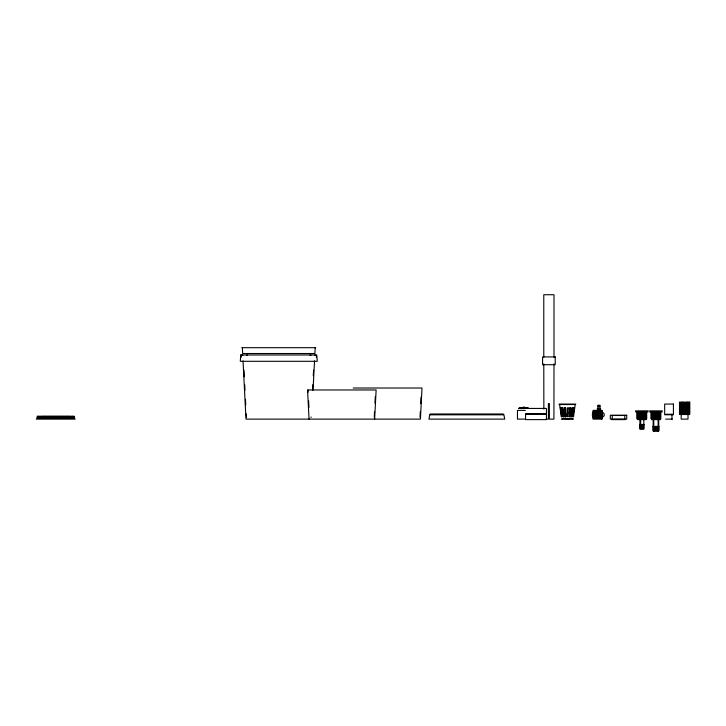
<?xml version="1.0" encoding="UTF-8"?>
<svg xmlns="http://www.w3.org/2000/svg" width="726" height="726" viewBox="0 0 726 726"><rect width="100%" height="100%" fill="white"/><g stroke="black" fill="none" stroke-linecap="round" stroke-linejoin="round"><path stroke-width="1.09" d="M312.552 390.279L312.833 384.671M313.287 375.714L313.578 370.106M313.051 389.98L314.53 360.84M315.193 347.69L314.902 353.526L242.656 353.526L242.357 347.69M374.253 417.178L374.534 411.742M374.97 403.03L375.306 396.496M374.643 419.12L376.122 389.971L307.561 389.971L309.04 419.12M420.318 411.569L420 417.178M420.717 403.72L421.062 396.986M569.529 414.755L569.665 412.804M569.828 411.833L570.028 407.948M569.656 416.697L569.846 412.804M570.146 416.697L570.346 412.804M570.427 414.755L570.527 412.804M570.545 411.833L570.736 407.948M570.355 416.697L570.554 412.804M241.105 357.246L241.268 355.223L241.985 355.223M571.398 414.755L571.217 416.697L572.206 416.697L572.569 412.804L571.589 412.804M571.77 410.862L572.043 407.948L573.032 407.948L572.66 411.833L571.68 411.833M571.562 416.697L571.934 412.804M572.024 411.833L572.387 407.948M571.861 416.697L572.224 412.804M572.324 411.833L572.687 407.948M572.823 413.775L572.46 416.697L573.558 416.697L574.085 412.804M573.177 410.862L573.531 407.948M573.431 411.833L573.903 407.948L574.729 407.948M573.386 412.804L573.277 416.697M573.504 411.833L573.976 407.948M573.876 411.833L574.348 407.948M573.141 415.726L573.404 413.775M573.921 409.891L574.175 407.948M574.148 411.833L575.183 404.545M602.389 416.969L601.845 419.12L593.106 419.12A13.485 13.485 0 0 1 593.106 410.381L601.845 410.381L602.389 412.531M241.867 347.69L315.683 347.69M242.393 355.223L242.883 355.223M246.604 355.223L247.593 355.223M309.966 355.223L310.946 355.223M314.667 355.223L315.157 355.223M315.565 355.223L316.282 355.223L316.445 357.246M353.244 388.02L421.997 388.02L420.427 419.12L245.978 419.12L243.019 360.84M559.147 404.064L575.673 404.064M559.147 404.545L575.673 404.545M597.716 405.262L600.148 405.262M597.471 406.233L600.393 406.233M597.471 407.213L600.393 407.213M563.158 407.948L562.078 407.948L562.45 411.833L563.521 411.833L563.34 409.891M597.235 408.665L600.638 408.665M597.235 409.155L600.638 409.155M525.415 410.381L517.466 410.381L517.466 419.12L525.415 419.12M597.716 410.607L600.148 410.607M635.549 410.862L648.182 410.862M649.625 410.862L662.257 410.862M560.608 411.833L560.154 407.948M573.059 411.833L574.212 411.833M635.549 411.833L648.182 411.833M649.625 411.833L662.257 411.833M637.001 412.078L646.721 412.078M651.077 412.078L660.796 412.078M638.227 412.323L641.013 412.323M641.866 412.323L643.535 412.323M644.951 412.323L645.496 412.323M651.649 412.323L652.302 412.323M659.571 412.323L660.224 412.323M637.001 412.568L646.721 412.568M651.077 412.568L660.796 412.568M560.735 412.804L561.978 412.804L562.332 415.726M563.612 412.804L562.541 412.804L562.904 416.697L563.975 416.697M565.872 412.804L564.565 412.804L564.764 416.697L565.944 416.697L565.681 412.804M569.447 412.804L570.745 412.804L570.545 416.697L569.248 416.697M637.492 412.804L646.24 412.804M651.567 412.804L660.315 412.804M637.001 413.049L646.721 413.049M651.077 413.049L660.796 413.049M637.492 413.294L646.24 413.294M651.567 413.294L660.315 413.294M637.001 413.539L646.721 413.539M651.077 413.539L660.796 413.539M525.56 413.775L546.451 413.775L546.451 408.429L518.682 408.429A13.858 13.858 0 0 1 528.882 408.429M638.227 413.775L641.013 413.775M641.866 413.775L643.535 413.775M644.951 413.775L645.496 413.775M651.649 413.775L652.302 413.775M659.571 413.775L660.224 413.775M637.001 414.02L646.721 414.02M651.077 414.02L660.796 414.02M430.264 414.265L503.39 414.265M637.492 414.265L646.24 414.265M651.567 414.265L660.315 414.265M665.651 414.265L672.448 414.265M430.019 414.328L503.635 414.328M637.001 414.51L646.721 414.51M651.077 414.51L660.796 414.51M430.291 414.764L503.363 414.764M637.492 414.755L646.24 414.755M651.567 414.755L660.315 414.755M637.001 414.991L646.721 414.991M651.077 414.991L660.796 414.991M638.227 415.236L641.013 415.236M641.866 415.236L642.719 415.236M644.951 415.236L645.496 415.236M651.649 415.236L652.302 415.236M659.571 415.236L660.224 415.236M613.652 415.481L623.371 415.481M637.001 415.481L646.721 415.481M651.077 415.481L660.796 415.481M637.492 415.726L646.24 415.726M651.567 415.726L660.315 415.726M637.001 415.962L646.721 415.962M651.077 415.962L660.796 415.962M37.271 416.207L74.206 416.207M637.492 416.207L646.24 416.207M651.567 416.207L660.315 416.207M37.507 416.452L38.215 416.452M41.582 416.452L69.896 416.452M71.892 416.452L72.654 416.452M637.001 416.452L646.721 416.452M651.077 416.452L660.796 416.452M562.006 416.697L561.252 416.697L560.799 412.804M638.227 416.697L641.013 416.697M641.866 416.697L642.719 416.697M644.951 416.697L645.496 416.697M651.649 416.697L652.302 416.697M659.571 416.697L660.224 416.697M637.001 416.942L646.721 416.942M651.077 416.942L660.796 416.942M36.79 417.178L74.687 417.178M246.522 417.178L246.196 413.811M310.828 417.178L311.327 417.178M637.492 417.178L646.24 417.178M651.567 417.178L660.315 417.178M40.184 417.241L71.293 417.241M73.644 417.241L74.351 417.241M637.001 417.423L646.721 417.423M651.077 417.423L660.796 417.423M637.492 417.668L646.24 417.668M651.567 417.668L660.315 417.668M637.001 417.913L646.721 417.913M651.077 417.913L660.796 417.913M36.79 418.149L74.687 418.149M638.227 418.149L641.013 418.149M641.866 418.149L642.719 418.149M644.951 418.149L645.496 418.149M651.649 418.149L652.302 418.149M659.571 418.149L660.224 418.149M637.001 418.394L646.721 418.394M651.077 418.394L660.796 418.394M637.492 418.639L646.24 418.639M651.567 418.639L660.315 418.639M637.001 418.884L646.721 418.884M651.077 418.884L660.796 418.884M36.3 419.12L75.177 419.12M546.143 419.12L548.402 419.12L548.402 403.574L549.373 403.574L549.373 419.12L553.929 419.12L553.992 363.889M561.579 419.12L573.241 419.12M637.492 419.12L646.24 419.12M651.567 419.12L660.315 419.12M665.651 419.12L672.448 419.12M613.652 419.365L623.371 419.365M611.709 419.61L625.313 419.61M637.492 419.61L646.24 419.61M651.567 419.61L660.315 419.61M639.434 424.465L644.289 424.465M639.434 425.445L644.289 425.445M639.434 426.416L644.289 426.416M652.674 426.416L659.208 426.416M639.434 427.387L644.289 427.387M652.674 427.387L659.208 427.387M639.434 428.358L644.289 428.358M652.674 428.358L659.208 428.358M639.924 429.329L643.808 429.329M652.674 429.329L659.208 429.329M652.674 430.3L659.208 430.3M653.155 431.271L658.718 431.271M560.899 409.891L560.635 407.948L561.488 411.833L560.935 407.948M561.28 412.804L561.543 414.755M559.637 404.545L560.082 407.948L561.38 407.948L561.615 409.891M561.534 412.804L562.078 416.697M561.162 412.804L561.634 416.697M562.813 407.948L563.176 411.833M563.267 412.804L563.639 416.697M562.423 407.948L562.786 411.833M562.877 412.804L563.249 416.697M565.372 407.948L565.563 411.833M565.645 412.804L565.844 416.697M565.463 412.804L565.663 416.697M564.973 412.804L565.164 416.697M564.656 407.948L564.855 411.833M564.982 416.697L564.783 412.804L564.946 416.697M308.051 389.971L308.16 392.149M308.604 400.852L308.931 407.386M243.981 370.106L244.317 376.83M244.716 384.671L244.998 390.279M245.452 399.246L245.742 404.845M688.003 414.51L688.003 419.12L681.197 419.12L681.197 414.51M687.486 402.603L687.486 403.574M687.486 404.064L687.486 405.035M687.486 405.516L687.486 406.487M687.486 406.977L687.486 407.948M687.486 408.429L687.486 409.41M687.486 409.891L687.486 410.862M687.486 411.352L687.486 412.323M687.486 412.804L687.486 413.775M687.15 402.113L687.15 402.603M687.15 403.574L687.15 404.064M687.15 405.035L687.15 405.516M687.15 406.487L687.15 406.977M687.15 407.948L687.15 408.429M687.15 409.41L687.15 409.891M687.15 410.862L687.15 411.352M687.15 412.323L687.15 412.804M687.15 413.775L687.15 414.51M684.845 402.603L684.845 403.574L689.564 403.574L689.564 402.603L679.636 402.603L679.636 403.574L684.355 403.574L684.355 402.603M682.05 402.113L682.05 402.603M682.05 403.574L682.05 404.064M682.05 405.035L682.05 405.516M682.05 406.487L682.05 406.977M682.05 407.948L682.05 408.429M682.05 409.41L682.05 409.891M682.05 410.862L682.05 411.352M682.05 412.323L682.05 412.804M682.05 413.775L682.05 414.51M681.705 402.603L681.705 403.574M681.705 404.064L681.705 405.035M681.705 405.516L681.705 406.487M681.705 406.977L681.705 407.948M681.705 408.429L681.705 409.41M681.705 409.891L681.705 410.862M681.705 411.352L681.705 412.323M681.705 412.804L681.705 413.775M671.967 414.265L671.967 419.12M658.718 419.61L658.718 426.416M658.128 419.61L658.128 431.271M653.754 419.61L653.754 431.271M653.155 419.61L653.155 426.416M643.808 419.61L643.808 424.465M640.65 419.12L640.65 424.792M639.924 419.61L639.924 424.465M624.777 415.236L624.777 419.12M612.245 415.236L612.245 419.12M600.157 410.862L600.157 411.352M600.157 411.833L600.157 412.323M597.707 410.862L597.707 411.352M597.707 411.833L597.707 412.323M572.75 419.12L572.75 418.639L562.06 418.639L562.124 419.12M572.687 418.639L572.687 419.12M569.284 418.639L569.284 419.12M567.895 418.639L567.895 419.12M567.405 418.639L567.405 419.12M566.924 418.639L566.924 419.12M565.527 418.639L565.527 419.12M553.992 357.092L553.992 294.729L543.783 294.729L543.783 357.092M543.856 409.128L543.783 363.889M528.201 408.429A13.858 12.006 90 0 0 519.362 408.429A13.858 12.006 -90 0 1 523.782 407.458L523.782 408.429M522.484 407.703A13.858 6.933 -90 0 1 526.332 408.429A13.858 6.933 90 0 0 521.232 408.429A13.858 6.933 -90 0 1 521.64 408.139M523.11 407.703A13.858 3.585 -90 0 1 525.098 408.429M522.457 408.429A13.858 3.585 90 0 1 523.782 407.458M518.854 408.429A13.858 13.386 -90 0 1 528.71 408.429M521.94 407.703A13.858 9.801 -90 0 1 527.385 408.429A13.858 9.801 90 0 0 520.17 408.429A13.858 9.801 -90 0 1 521.341 407.894M601.845 410.381A13.485 13.485 0 0 1 601.845 419.12M602.353 412.323A2.487 2.487 0 0 1 602.353 417.178M569.837 407.948L569.647 411.833L570.727 411.833L570.926 407.948L569.837 407.948M240.778 354.987L240.297 361.303L317.253 361.303L316.772 354.987L240.778 354.987M429.856 414.501L428.93 419.12L504.733 419.12L503.808 414.501L429.856 414.501M555.208 356.929L542.576 356.929L542.576 364.697L555.208 364.697L555.208 356.929M689.7 402.113L679.5 402.113L679.5 414.51L689.7 414.51L689.7 402.113M673.419 404.064L664.671 404.064L664.671 414.755L673.419 414.755L673.419 404.064M684.355 404.064L679.636 404.064L679.636 405.035L684.355 405.035L684.355 404.064M689.564 404.064L684.845 404.064L684.845 405.035L689.564 405.035L689.564 404.064M684.355 405.516L679.636 405.516L679.636 406.487L684.355 406.487L684.355 405.516M689.564 405.516L684.845 405.516L684.845 406.487L689.564 406.487L689.564 405.516M684.355 406.977L679.636 406.977L679.636 407.948L684.355 407.948L684.355 406.977M689.564 406.977L684.845 406.977L684.845 407.948L689.564 407.948L689.564 406.977M565.554 407.948L564.474 407.948L564.665 411.833L565.745 411.833L565.554 407.948M568.231 407.948L567.26 407.948L567.26 411.833L568.231 411.833L568.231 407.948M684.355 408.429L679.636 408.429L679.636 409.41L684.355 409.41L684.355 408.429M689.564 408.429L684.845 408.429L684.845 409.41L689.564 409.41L689.564 408.429M684.355 409.891L679.636 409.891L679.636 410.862L684.355 410.862L684.355 409.891M689.564 409.891L684.845 409.891L684.845 410.862L689.564 410.862L689.564 409.891M601.373 410.862L593.587 410.862L593.587 411.352L601.373 411.352L601.373 410.862M684.355 411.352L679.636 411.352L679.636 412.323L684.355 412.323L684.355 411.352M689.564 411.352L684.845 411.352L684.845 412.323L689.564 412.323L689.564 411.352M601.373 411.833L593.587 411.833L593.587 412.323L601.373 412.323L601.373 411.833M568.231 412.804L567.26 412.804L567.26 416.697L568.231 416.697L568.231 412.804M601.373 412.804L593.587 412.804L593.587 413.294L601.373 413.294L601.373 412.804M684.355 412.804L679.636 412.804L679.636 413.775L684.355 413.775L684.355 412.804M689.564 412.804L684.845 412.804L684.845 413.775L689.564 413.775L689.564 412.804M601.373 413.775L593.587 413.775L593.587 414.265L601.373 414.265L601.373 413.775M546.451 414.265L525.56 414.265L525.56 419.61L546.451 419.61L546.451 414.265M601.373 414.755L593.587 414.755L593.587 415.236L601.373 415.236L601.373 414.755M626.729 415.236L610.303 415.236L610.303 419.12L626.729 419.12L626.729 415.236M601.373 415.726L593.587 415.726L593.587 416.207L601.373 416.207L601.373 415.726M601.373 416.697L593.587 416.697L593.587 417.178L601.373 417.178L601.373 416.697M601.373 417.668L593.587 417.668L593.587 418.149L601.373 418.149L601.373 417.668"/></g></svg>
